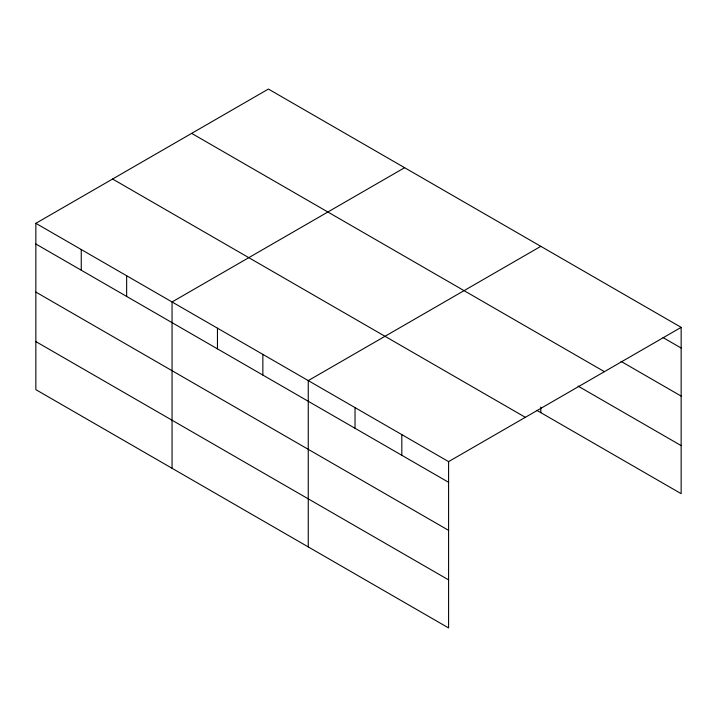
<?xml version="1.0" encoding="UTF-8"?>
<svg xmlns="http://www.w3.org/2000/svg" width="717" height="717" viewBox="0 0 717 717"><rect width="100%" height="100%" fill="white"/><g stroke="black" fill="none" stroke-linecap="round" stroke-linejoin="round"><path stroke-width="1.08" d="M448.591 530.356L448.591 461.623L35.85 223.328L35.85 389.645L448.591 627.94L448.591 530.356L35.85 292.061M536.952 410.42L681.15 493.672L681.15 327.355L268.409 89.06L35.85 223.328M404.612 167.697L172.053 301.965L172.053 468.282M540.815 246.334L308.256 380.602L308.256 546.919M448.591 461.623L681.15 327.355M663.01 337.555L681.15 348.032M621.012 361.368L681.15 396.089M191.663 133.371L604.404 371.666M578.045 386.087L681.15 445.607M112.596 179.026L525.337 417.312M35.85 244.004L448.591 482.299M35.85 341.579L448.591 579.874M540.815 407.059L540.815 412.651M401.816 434.619L401.816 455.286M355.032 407.615L355.032 428.282M262.861 354.395L262.861 375.063M217.457 328.18L217.457 348.847M126.649 275.758L126.649 296.426M81.254 249.543L81.254 270.21"/></g></svg>
